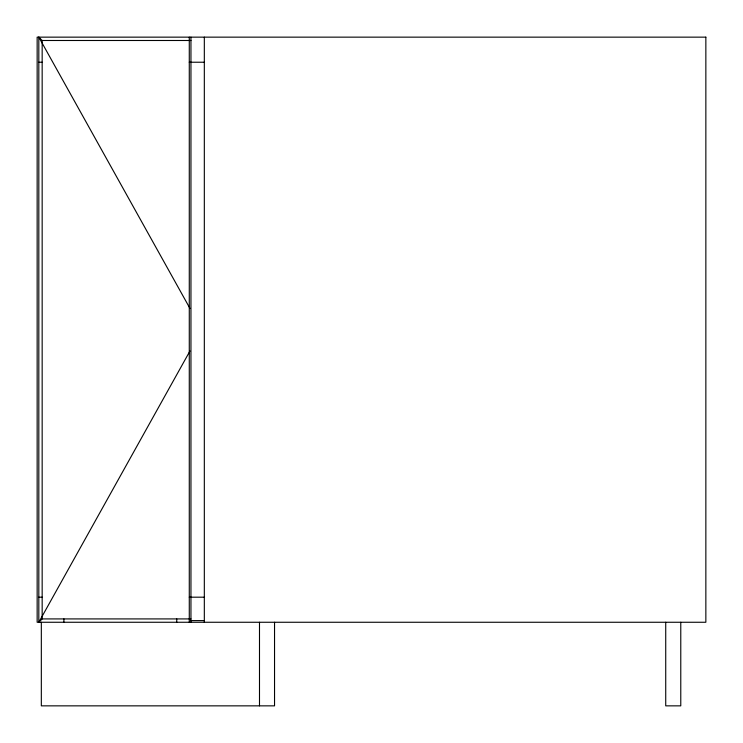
<?xml version="1.0" encoding="UTF-8"?>
<svg xmlns="http://www.w3.org/2000/svg" width="743" height="743" viewBox="0 0 743 743"><rect width="100%" height="100%" fill="white"/><g stroke="black" fill="none" stroke-linecap="round" stroke-linejoin="round"><path stroke-width="1.11" d="M38.822 622.262L42.165 618.919L42.165 40.493L38.822 37.15L38.822 622.262L189.976 350.965M42.165 40.493L190.951 40.493M38.822 62.226L42.165 62.226M189.279 62.226L204.325 62.226M38.822 597.186L42.165 597.186M189.279 597.186L204.325 597.186M42.165 618.919L190.951 618.919M190.951 620.591L204.325 620.591M38.822 37.15L189.976 308.447M680.774 622.262L680.774 705.85L665.728 705.85L665.728 622.262M274.538 622.262L274.538 705.85L41.329 705.85L41.329 622.262M259.493 622.262L259.493 705.85M204.325 37.15L204.325 622.262M190.951 37.15L190.951 622.262M189.279 37.15L189.279 622.262M176.741 618.919L176.741 622.262M63.898 618.919L63.898 622.262M705.85 37.15L37.15 37.15L37.15 622.262L705.85 622.262L705.85 37.15"/></g></svg>
